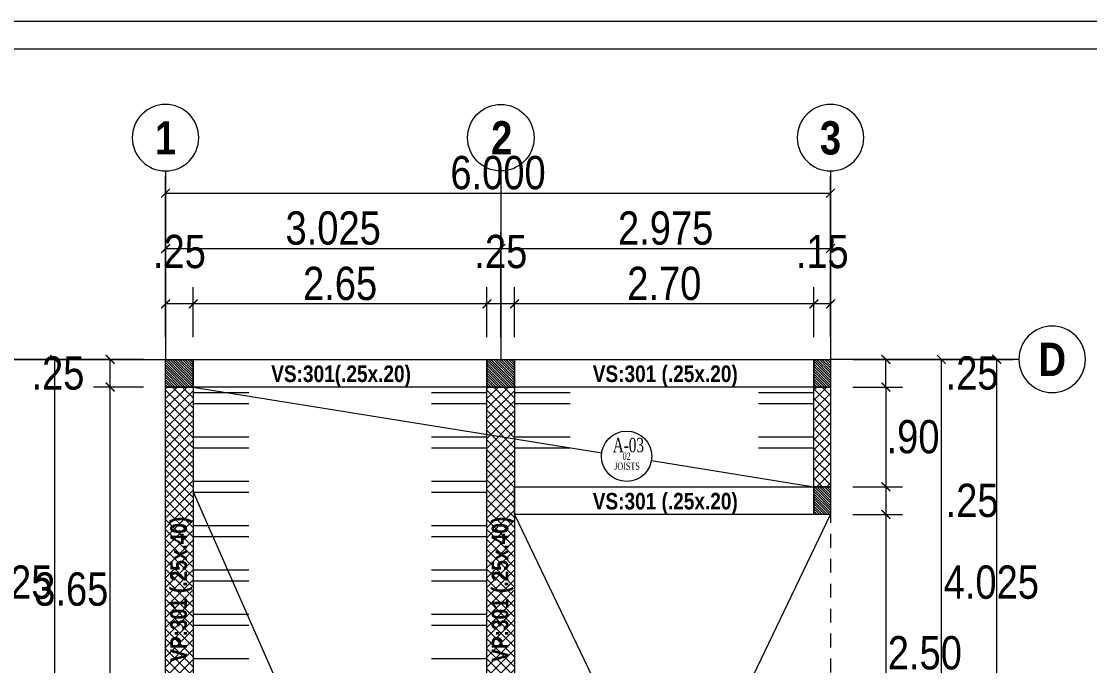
# Model space of a CAD drawing. Header units: millimetres. Extents: x 56 to 215, y 47 to 103.
# Drawn here: x 68.52 to 78.16, y 68.29 to 74.1 of the extents above; entities that cross this region are included whole.
import ezdxf
from ezdxf.enums import TextEntityAlignment as Align

# ---------------------------------------------------------------- set-up
doc = ezdxf.new("R2010")
doc.units = ezdxf.units.MM
doc.linetypes.add('DASHED', pattern=[19.05, 12.7, -6.35])
doc.linetypes.add('DASHED2', pattern=[0.375, 0.25, -0.125])
for name, color, linetype, lineweight in [('E_Columna', 3, 'Continuous', 25), ('E_Tipo de Techado', 6, 'Continuous', 15), ('E_Viga Principal', 52, 'Continuous', 30), ('E_Viga Secundaria', 133, 'Continuous', 20), ('E_Vigueta', 13, 'DASHED', 15), ('G_Complemento', 30, 'Continuous', 20), ('G_Ejes', 253, 'Continuous', 20), ('G_Proyección', 8, 'DASHED2', 15), ('G_Sombreados', 8, 'Continuous', 9), ('G_Texto', 122, 'Continuous', 20)]:
    doc.layers.add(name, color=color, linetype=linetype, lineweight=lineweight)
doc.layers.add('G_Acotación', color=171, linetype='Continuous')
doc.styles.add('Acotacion', font='ARIALN.TTF')
doc.styles.add('CUNSULTOR', font='times.ttf', dxfattribs={"width": 0.7})
doc.styles.add('Eje', font='ARIALNB.TTF', dxfattribs={"height": 0.3})
doc.styles.add('TITULOS', font='ARIALNB.TTF', dxfattribs={"height": 0.3})
doc.dimstyles.new('Lenin_50', dxfattribs={"dimtxt": 0.3, "dimasz": 0.08, "dimexe": 0.15, "dimexo": 0.2, "dimgap": 0.03, "dimtad": 2, "dimtih": 1, "dimtoh": 1, "dimlfac": -1, "dimzin": 4, "dimdsep": 46, "dimtxsty": 'Acotacion', "dimblk": 'ARCHTICK', "dimcen": 0.08, "dimclrd": 256, "dimclre": 256, "dimclrt": 4, "dimazin": 1, "dimtm": 1e-09, "dimtfac": 1, "dimtmove": 2, "dimatfit": 2, "dimfxl": 1, "dimtolj": 1, "dimlwd": 13, "dimlwe": 18, "dimarcsym": 0})
pattern_1 = [(135, (184.970722, -21.310414), (0.0112253202, 0.0112253202), [])]
pattern_2 = [(135, (306.024676, -25.397145), (0.04490128, 0.04490128), []), (45, (306.024676, -25.397145), (0.04490128, -0.04490128), [])]

# ---------------------------------------------------------------- blocks, each defined once
blk = doc.blocks.new('Eri')
blk.add_line((-1.7, 0), (0, 0))
blk.add_circle((-2, 0), 0.3)
at = {"color": 1, "style": 'Eje', "flags": 4}
blk.add_attdef('H', text='', height=0.3, dxfattribs=at).set_placement((-2, 0), align=Align.MIDDLE_CENTER)
blk = doc.blocks.new('_ArchTick')
at = {"color": 0, "linetype": 'ByBlock', "const_width": 0.15}
blk.add_lwpolyline([(-0.5, -0.5), (0.5, 0.5)], dxfattribs=at)
blk = doc.blocks.new('*D543')
at = {"layer": 'Defpoints', "color": 0, "transparency": 16777216}
for p in [(75.8247, 72.5529), (69.8247, 71.0529), (75.8247, 71.0529)]:
    blk.add_point(p, dxfattribs=at)
at = {"layer": 'G_Acotación', "lineweight": 18, "transparency": 16777216}
for p, q in [((69.8247, 71.2529), (69.8247, 72.7029)), ((75.8247, 71.2529), (75.8247, 72.7029))]:
    blk.add_line(p, q, dxfattribs=at)
at = {"layer": 'G_Acotación', "lineweight": 13, "transparency": 16777216}
blk.add_line((69.8247, 72.5529), (75.8247, 72.5529), dxfattribs=at)
at = {"layer": 'G_Acotación', "lineweight": 13, "transparency": 16777216, "xscale": 0.08, "yscale": 0.08, "zscale": 0.08, "rotation": 180}
blk.add_blockref('_ArchTick', (69.8247, 72.5529), dxfattribs=at)
at = {"layer": 'G_Acotación', "lineweight": 13, "transparency": 16777216, "xscale": 0.08, "yscale": 0.08, "zscale": 0.08}
blk.add_blockref('_ArchTick', (75.8247, 72.5529), dxfattribs=at)
at = {"layer": 'G_Acotación', "color": 4, "lineweight": 5, "transparency": 16777216, "insert": (72.8247, 72.736), "char_height": 0.3, "attachment_point": 5, "style": 'Acotacion'}
blk.add_mtext('\\A1;6.000', dxfattribs=at)
blk = doc.blocks.new('*D544')
at = {"layer": 'Defpoints', "color": 0, "transparency": 16777216}
for p in [(75.8247, 72.0529), (72.8497, 71.0529), (75.8247, 71.0529)]:
    blk.add_point(p, dxfattribs=at)
at = {"layer": 'G_Acotación', "lineweight": 18, "transparency": 16777216}
for p, q in [((72.8497, 71.2529), (72.8497, 72.2029)), ((75.8247, 71.2529), (75.8247, 72.2029))]:
    blk.add_line(p, q, dxfattribs=at)
at = {"layer": 'G_Acotación', "lineweight": 13, "transparency": 16777216}
blk.add_line((72.8497, 72.0529), (75.8247, 72.0529), dxfattribs=at)
at = {"layer": 'G_Acotación', "lineweight": 13, "transparency": 16777216, "xscale": 0.08, "yscale": 0.08, "zscale": 0.08, "rotation": 180}
blk.add_blockref('_ArchTick', (72.8497, 72.0529), dxfattribs=at)
at = {"layer": 'G_Acotación', "lineweight": 13, "transparency": 16777216, "xscale": 0.08, "yscale": 0.08, "zscale": 0.08}
blk.add_blockref('_ArchTick', (75.8247, 72.0529), dxfattribs=at)
at = {"layer": 'G_Acotación', "color": 4, "lineweight": 5, "transparency": 16777216, "insert": (74.3372, 72.236), "char_height": 0.3, "attachment_point": 5, "style": 'Acotacion'}
blk.add_mtext('\\A1;2.975', dxfattribs=at)
blk = doc.blocks.new('*D545')
at = {"layer": 'Defpoints', "color": 0, "transparency": 16777216}
for p in [(72.8497, 72.0529), (69.8247, 71.0529), (72.8497, 71.0529)]:
    blk.add_point(p, dxfattribs=at)
at = {"layer": 'G_Acotación', "lineweight": 18, "transparency": 16777216}
for p, q in [((69.8247, 71.2529), (69.8247, 72.2029)), ((72.8497, 71.2529), (72.8497, 72.2029))]:
    blk.add_line(p, q, dxfattribs=at)
at = {"layer": 'G_Acotación', "lineweight": 13, "transparency": 16777216}
blk.add_line((69.8247, 72.0529), (72.8497, 72.0529), dxfattribs=at)
at = {"layer": 'G_Acotación', "lineweight": 13, "transparency": 16777216, "xscale": 0.08, "yscale": 0.08, "zscale": 0.08, "rotation": 180}
blk.add_blockref('_ArchTick', (69.8247, 72.0529), dxfattribs=at)
at = {"layer": 'G_Acotación', "lineweight": 13, "transparency": 16777216, "xscale": 0.08, "yscale": 0.08, "zscale": 0.08}
blk.add_blockref('_ArchTick', (72.8497, 72.0529), dxfattribs=at)
at = {"layer": 'G_Acotación', "color": 4, "lineweight": 5, "transparency": 16777216, "insert": (71.3372, 72.236), "char_height": 0.3, "attachment_point": 5, "style": 'Acotacion'}
blk.add_mtext('\\A1;3.025', dxfattribs=at)
blk = doc.blocks.new('*D549')
at = {"layer": 'Defpoints', "color": 0, "transparency": 16777216}
for p in [(68.3247, 71.0529), (69.8247, 71.0529), (69.8247, 58.5529)]:
    blk.add_point(p, dxfattribs=at)
at = {"layer": 'G_Acotación', "lineweight": 18, "transparency": 16777216}
for p, q in [((69.6247, 71.0529), (68.1747, 71.0529)), ((69.6247, 58.5529), (68.1747, 58.5529))]:
    blk.add_line(p, q, dxfattribs=at)
at = {"layer": 'G_Acotación', "lineweight": 13, "transparency": 16777216}
blk.add_line((68.3247, 58.5529), (68.3247, 71.0529), dxfattribs=at)
at = {"layer": 'G_Acotación', "lineweight": 13, "transparency": 16777216, "xscale": 0.08, "yscale": 0.08, "zscale": 0.08}
for p, rotation in [((68.3247, 71.0529), 90), ((68.3247, 58.5529), 270)]:
    blk.add_blockref('_ArchTick', p, dxfattribs=dict(at, rotation=rotation))
at = {"layer": 'G_Acotación', "color": 4, "lineweight": 5, "transparency": 16777216, "insert": (67.796, 64.8029), "char_height": 0.3, "attachment_point": 5, "style": 'Acotacion'}
blk.add_mtext('\\A1;12.500', dxfattribs=at)
blk = doc.blocks.new('*D552')
at = {"layer": 'Defpoints', "color": 0, "transparency": 16777216}
for p in [(68.8247, 71.0529), (69.8247, 71.0529), (69.8247, 67.0279)]:
    blk.add_point(p, dxfattribs=at)
at = {"layer": 'G_Acotación', "lineweight": 18, "transparency": 16777216}
for p, q in [((69.6247, 71.0529), (68.6747, 71.0529)), ((69.6247, 67.0279), (68.6747, 67.0279))]:
    blk.add_line(p, q, dxfattribs=at)
at = {"layer": 'G_Acotación', "lineweight": 13, "transparency": 16777216}
blk.add_line((68.8247, 67.0279), (68.8247, 71.0529), dxfattribs=at)
at = {"layer": 'G_Acotación', "lineweight": 13, "transparency": 16777216, "xscale": 0.08, "yscale": 0.08, "zscale": 0.08}
for p, rotation in [((68.8247, 71.0529), 90), ((68.8247, 67.0279), 270)]:
    blk.add_blockref('_ArchTick', p, dxfattribs=dict(at, rotation=rotation))
at = {"layer": 'G_Acotación', "color": 4, "lineweight": 5, "transparency": 16777216, "insert": (68.3737, 69.0404), "char_height": 0.3, "attachment_point": 5, "style": 'Acotacion'}
blk.add_mtext('\\A1;4.025', dxfattribs=at)
blk = doc.blocks.new('*D554')
at = {"layer": 'Defpoints', "color": 0, "transparency": 16777216}
for p in [(75.8247, 71.0529), (77.3247, 71.0529), (75.8247, 58.5529)]:
    blk.add_point(p, dxfattribs=at)
at = {"layer": 'G_Acotación', "lineweight": 18, "transparency": 16777216}
for p, q in [((76.0247, 71.0529), (77.4747, 71.0529)), ((76.0247, 58.5529), (77.4747, 58.5529))]:
    blk.add_line(p, q, dxfattribs=at)
at = {"layer": 'G_Acotación', "lineweight": 13, "transparency": 16777216}
blk.add_line((77.3247, 58.5529), (77.3247, 71.0529), dxfattribs=at)
at = {"layer": 'G_Acotación', "lineweight": 13, "transparency": 16777216, "xscale": 0.08, "yscale": 0.08, "zscale": 0.08}
for p, rotation in [((77.3247, 71.0529), 90), ((77.3247, 58.5529), 270)]:
    blk.add_blockref('_ArchTick', p, dxfattribs=dict(at, rotation=rotation))
at = {"layer": 'G_Acotación', "color": 4, "lineweight": 5, "transparency": 16777216, "insert": (77.8534, 64.8029), "char_height": 0.3, "attachment_point": 5, "style": 'Acotacion'}
blk.add_mtext('\\A1;12.500', dxfattribs=at)
blk = doc.blocks.new('*D557')
at = {"layer": 'Defpoints', "color": 0, "transparency": 16777216}
for p in [(75.8247, 71.0529), (76.8247, 71.0529), (75.8247, 67.0279)]:
    blk.add_point(p, dxfattribs=at)
at = {"layer": 'G_Acotación', "lineweight": 18, "transparency": 16777216}
for p, q in [((76.0247, 71.0529), (76.9747, 71.0529)), ((76.0247, 67.0279), (76.9747, 67.0279))]:
    blk.add_line(p, q, dxfattribs=at)
at = {"layer": 'G_Acotación', "lineweight": 13, "transparency": 16777216}
blk.add_line((76.8247, 67.0279), (76.8247, 71.0529), dxfattribs=at)
at = {"layer": 'G_Acotación', "lineweight": 13, "transparency": 16777216, "xscale": 0.08, "yscale": 0.08, "zscale": 0.08}
for p, rotation in [((76.8247, 71.0529), 90), ((76.8247, 67.0279), 270)]:
    blk.add_blockref('_ArchTick', p, dxfattribs=dict(at, rotation=rotation))
at = {"layer": 'G_Acotación', "color": 4, "lineweight": 5, "transparency": 16777216, "insert": (77.2756, 69.0404), "char_height": 0.3, "attachment_point": 5, "style": 'Acotacion'}
blk.add_mtext('\\A1;4.025', dxfattribs=at)
blk = doc.blocks.new('*D559')
at = {"layer": 'Defpoints', "color": 0, "transparency": 16777216}
for p in [(75.6747, 71.5529), (75.6747, 71.0529), (75.8247, 71.0529)]:
    blk.add_point(p, dxfattribs=at)
at = {"layer": 'G_Acotación', "lineweight": 18, "transparency": 16777216}
for p, q in [((75.6747, 71.2529), (75.6747, 71.7029)), ((75.8247, 71.2529), (75.8247, 71.7029))]:
    blk.add_line(p, q, dxfattribs=at)
at = {"layer": 'G_Acotación', "lineweight": 13, "transparency": 16777216}
blk.add_line((75.8247, 71.5529), (75.6747, 71.5529), dxfattribs=at)
at = {"layer": 'G_Acotación', "lineweight": 13, "transparency": 16777216, "xscale": 0.08, "yscale": 0.08, "zscale": 0.08, "rotation": 180}
blk.add_blockref('_ArchTick', (75.6747, 71.5529), dxfattribs=at)
at = {"layer": 'G_Acotación', "lineweight": 13, "transparency": 16777216, "xscale": 0.08, "yscale": 0.08, "zscale": 0.08}
blk.add_blockref('_ArchTick', (75.8247, 71.5529), dxfattribs=at)
at = {"layer": 'G_Acotación', "color": 4, "lineweight": 5, "transparency": 16777216, "insert": (75.7497, 72.0242), "char_height": 0.3, "attachment_point": 5, "style": 'Acotacion'}
blk.add_mtext('\\A1;.15', dxfattribs=at)
blk = doc.blocks.new('*D658')
at = {"layer": 'Defpoints', "color": 0, "transparency": 16777216}
for p in [(72.9747, 71.5529), (72.9747, 71.0529), (75.6747, 71.0529)]:
    blk.add_point(p, dxfattribs=at)
at = {"layer": 'G_Acotación', "lineweight": 18, "transparency": 16777216}
for p, q in [((72.9747, 71.2529), (72.9747, 71.7029)), ((75.6747, 71.2529), (75.6747, 71.7029))]:
    blk.add_line(p, q, dxfattribs=at)
at = {"layer": 'G_Acotación', "lineweight": 13, "transparency": 16777216}
blk.add_line((75.6747, 71.5529), (72.9747, 71.5529), dxfattribs=at)
at = {"layer": 'G_Acotación', "lineweight": 13, "transparency": 16777216, "xscale": 0.08, "yscale": 0.08, "zscale": 0.08, "rotation": 180}
blk.add_blockref('_ArchTick', (72.9747, 71.5529), dxfattribs=at)
at = {"layer": 'G_Acotación', "lineweight": 13, "transparency": 16777216, "xscale": 0.08, "yscale": 0.08, "zscale": 0.08}
blk.add_blockref('_ArchTick', (75.6747, 71.5529), dxfattribs=at)
at = {"layer": 'G_Acotación', "color": 4, "lineweight": 5, "transparency": 16777216, "insert": (74.3247, 71.736), "char_height": 0.3, "attachment_point": 5, "style": 'Acotacion'}
blk.add_mtext('\\A1;2.70', dxfattribs=at)
blk = doc.blocks.new('*D659')
at = {"layer": 'Defpoints', "color": 0, "transparency": 16777216}
for p in [(72.7247, 71.5529), (72.7247, 71.0529), (72.9747, 71.0529)]:
    blk.add_point(p, dxfattribs=at)
at = {"layer": 'G_Acotación', "lineweight": 18, "transparency": 16777216}
for p, q in [((72.7247, 71.2529), (72.7247, 71.7029)), ((72.9747, 71.2529), (72.9747, 71.7029))]:
    blk.add_line(p, q, dxfattribs=at)
at = {"layer": 'G_Acotación', "lineweight": 13, "transparency": 16777216}
blk.add_line((72.9747, 71.5529), (72.7247, 71.5529), dxfattribs=at)
at = {"layer": 'G_Acotación', "lineweight": 13, "transparency": 16777216, "xscale": 0.08, "yscale": 0.08, "zscale": 0.08, "rotation": 180}
blk.add_blockref('_ArchTick', (72.7247, 71.5529), dxfattribs=at)
at = {"layer": 'G_Acotación', "lineweight": 13, "transparency": 16777216, "xscale": 0.08, "yscale": 0.08, "zscale": 0.08}
blk.add_blockref('_ArchTick', (72.9747, 71.5529), dxfattribs=at)
at = {"layer": 'G_Acotación', "color": 4, "lineweight": 5, "transparency": 16777216, "insert": (72.8497, 72.0242), "char_height": 0.3, "attachment_point": 5, "style": 'Acotacion'}
blk.add_mtext('\\A1;.25', dxfattribs=at)
blk = doc.blocks.new('*D560')
at = {"layer": 'Defpoints', "color": 0, "transparency": 16777216}
for p in [(70.0747, 71.5529), (70.0747, 71.0529), (72.7247, 71.0529)]:
    blk.add_point(p, dxfattribs=at)
at = {"layer": 'G_Acotación', "lineweight": 18, "transparency": 16777216}
for p, q in [((70.0747, 71.2529), (70.0747, 71.7029)), ((72.7247, 71.2529), (72.7247, 71.7029))]:
    blk.add_line(p, q, dxfattribs=at)
at = {"layer": 'G_Acotación', "lineweight": 13, "transparency": 16777216}
blk.add_line((72.7247, 71.5529), (70.0747, 71.5529), dxfattribs=at)
at = {"layer": 'G_Acotación', "lineweight": 13, "transparency": 16777216, "xscale": 0.08, "yscale": 0.08, "zscale": 0.08, "rotation": 180}
blk.add_blockref('_ArchTick', (70.0747, 71.5529), dxfattribs=at)
at = {"layer": 'G_Acotación', "lineweight": 13, "transparency": 16777216, "xscale": 0.08, "yscale": 0.08, "zscale": 0.08}
blk.add_blockref('_ArchTick', (72.7247, 71.5529), dxfattribs=at)
at = {"layer": 'G_Acotación', "color": 4, "lineweight": 5, "transparency": 16777216, "insert": (71.3997, 71.736), "char_height": 0.3, "attachment_point": 5, "style": 'Acotacion'}
blk.add_mtext('\\A1;2.65', dxfattribs=at)
blk = doc.blocks.new('*D561')
at = {"layer": 'Defpoints', "color": 0, "transparency": 16777216}
for p in [(69.8247, 71.5529), (69.8247, 71.0529), (70.0747, 71.0529)]:
    blk.add_point(p, dxfattribs=at)
at = {"layer": 'G_Acotación', "lineweight": 18, "transparency": 16777216}
for p, q in [((69.8247, 71.2529), (69.8247, 71.7029)), ((70.0747, 71.2529), (70.0747, 71.7029))]:
    blk.add_line(p, q, dxfattribs=at)
at = {"layer": 'G_Acotación', "lineweight": 13, "transparency": 16777216}
blk.add_line((70.0747, 71.5529), (69.8247, 71.5529), dxfattribs=at)
at = {"layer": 'G_Acotación', "lineweight": 13, "transparency": 16777216, "xscale": 0.08, "yscale": 0.08, "zscale": 0.08, "rotation": 180}
blk.add_blockref('_ArchTick', (69.8247, 71.5529), dxfattribs=at)
at = {"layer": 'G_Acotación', "lineweight": 13, "transparency": 16777216, "xscale": 0.08, "yscale": 0.08, "zscale": 0.08}
blk.add_blockref('_ArchTick', (70.0747, 71.5529), dxfattribs=at)
at = {"layer": 'G_Acotación', "color": 4, "lineweight": 5, "transparency": 16777216, "insert": (69.9497, 72.0242), "char_height": 0.3, "attachment_point": 5, "style": 'Acotacion'}
blk.add_mtext('\\A1;.25', dxfattribs=at)
blk = doc.blocks.new('*D572')
at = {"layer": 'Defpoints', "color": 0, "transparency": 16777216}
for p in [(75.8247, 71.0529), (76.3247, 71.0529), (75.8247, 70.8029)]:
    blk.add_point(p, dxfattribs=at)
at = {"layer": 'G_Acotación', "lineweight": 18, "transparency": 16777216}
for p, q in [((76.0247, 71.0529), (76.4747, 71.0529)), ((76.0247, 70.8029), (76.4747, 70.8029))]:
    blk.add_line(p, q, dxfattribs=at)
at = {"layer": 'G_Acotación', "lineweight": 13, "transparency": 16777216}
blk.add_line((76.3247, 70.8029), (76.3247, 71.0529), dxfattribs=at)
at = {"layer": 'G_Acotación', "lineweight": 13, "transparency": 16777216, "xscale": 0.08, "yscale": 0.08, "zscale": 0.08}
for p, rotation in [((76.3247, 71.0529), 90), ((76.3247, 70.8029), 270)]:
    blk.add_blockref('_ArchTick', p, dxfattribs=dict(at, rotation=rotation))
at = {"layer": 'G_Acotación', "color": 4, "lineweight": 5, "transparency": 16777216, "insert": (77.1024, 70.9279), "char_height": 0.3, "attachment_point": 5, "style": 'Acotacion'}
blk.add_mtext('\\A1;.25', dxfattribs=at)
blk = doc.blocks.new('*D573')
at = {"layer": 'Defpoints', "color": 0, "transparency": 16777216}
for p in [(75.8247, 70.8029), (75.8247, 69.9029), (76.3247, 69.9029)]:
    blk.add_point(p, dxfattribs=at)
at = {"layer": 'G_Acotación', "lineweight": 18, "transparency": 16777216}
for p, q in [((76.0247, 70.8029), (76.4747, 70.8029)), ((76.0247, 69.9029), (76.4747, 69.9029))]:
    blk.add_line(p, q, dxfattribs=at)
at = {"layer": 'G_Acotación', "lineweight": 13, "transparency": 16777216}
blk.add_line((76.3247, 70.8029), (76.3247, 69.9029), dxfattribs=at)
at = {"layer": 'G_Acotación', "lineweight": 13, "transparency": 16777216, "xscale": 0.08, "yscale": 0.08, "zscale": 0.08}
for p, rotation in [((76.3247, 70.8029), 90), ((76.3247, 69.9029), 270)]:
    blk.add_blockref('_ArchTick', p, dxfattribs=dict(at, rotation=rotation))
at = {"layer": 'G_Acotación', "color": 4, "lineweight": 5, "transparency": 16777216, "insert": (76.5692, 70.3529), "char_height": 0.3, "attachment_point": 5, "style": 'Acotacion'}
blk.add_mtext('\\A1;.90', dxfattribs=at)
blk = doc.blocks.new('*D660')
at = {"layer": 'Defpoints', "color": 0, "transparency": 16777216}
for p in [(75.8247, 69.9029), (75.8247, 69.6529), (76.3247, 69.6529)]:
    blk.add_point(p, dxfattribs=at)
at = {"layer": 'G_Acotación', "lineweight": 18, "transparency": 16777216}
for p, q in [((76.0247, 69.9029), (76.4747, 69.9029)), ((76.0247, 69.6529), (76.4747, 69.6529))]:
    blk.add_line(p, q, dxfattribs=at)
at = {"layer": 'G_Acotación', "lineweight": 13, "transparency": 16777216}
blk.add_line((76.3247, 69.9029), (76.3247, 69.6529), dxfattribs=at)
at = {"layer": 'G_Acotación', "lineweight": 13, "transparency": 16777216, "xscale": 0.08, "yscale": 0.08, "zscale": 0.08}
for p, rotation in [((76.3247, 69.9029), 90), ((76.3247, 69.6529), 270)]:
    blk.add_blockref('_ArchTick', p, dxfattribs=dict(at, rotation=rotation))
at = {"layer": 'G_Acotación', "color": 4, "lineweight": 5, "transparency": 16777216, "insert": (77.1024, 69.7779), "char_height": 0.3, "attachment_point": 5, "style": 'Acotacion'}
blk.add_mtext('\\A1;.25', dxfattribs=at)
blk = doc.blocks.new('*D661')
at = {"layer": 'Defpoints', "color": 0, "transparency": 16777216}
for p in [(75.8247, 69.6529), (75.8247, 67.1529), (76.3247, 67.1529)]:
    blk.add_point(p, dxfattribs=at)
at = {"layer": 'G_Acotación', "lineweight": 18, "transparency": 16777216}
for p, q in [((76.0247, 69.6529), (76.4747, 69.6529)), ((76.0247, 67.1529), (76.4747, 67.1529))]:
    blk.add_line(p, q, dxfattribs=at)
at = {"layer": 'G_Acotación', "lineweight": 13, "transparency": 16777216}
blk.add_line((76.3247, 69.6529), (76.3247, 67.1529), dxfattribs=at)
at = {"layer": 'G_Acotación', "lineweight": 13, "transparency": 16777216, "xscale": 0.08, "yscale": 0.08, "zscale": 0.08}
for p, rotation in [((76.3247, 69.6529), 90), ((76.3247, 67.1529), 270)]:
    blk.add_blockref('_ArchTick', p, dxfattribs=dict(at, rotation=rotation))
at = {"layer": 'G_Acotación', "color": 4, "lineweight": 5, "transparency": 16777216, "insert": (76.6759, 68.4029), "char_height": 0.3, "attachment_point": 5, "style": 'Acotacion'}
blk.add_mtext('\\A1;2.50', dxfattribs=at)
blk = doc.blocks.new('*D639')
at = {"layer": 'Defpoints', "color": 0, "transparency": 16777216}
for p in [(69.3247, 70.8029), (69.8247, 70.8029), (69.8247, 67.1529)]:
    blk.add_point(p, dxfattribs=at)
at = {"layer": 'G_Acotación', "lineweight": 18, "transparency": 16777216}
for p, q in [((69.6247, 70.8029), (69.1747, 70.8029)), ((69.6247, 67.1529), (69.1747, 67.1529))]:
    blk.add_line(p, q, dxfattribs=at)
at = {"layer": 'G_Acotación', "lineweight": 13, "transparency": 16777216}
blk.add_line((69.3247, 67.1529), (69.3247, 70.8029), dxfattribs=at)
at = {"layer": 'G_Acotación', "lineweight": 13, "transparency": 16777216, "xscale": 0.08, "yscale": 0.08, "zscale": 0.08}
for p, rotation in [((69.3247, 70.8029), 90), ((69.3247, 67.1529), 270)]:
    blk.add_blockref('_ArchTick', p, dxfattribs=dict(at, rotation=rotation))
at = {"layer": 'G_Acotación', "color": 4, "lineweight": 5, "transparency": 16777216, "insert": (68.9742, 68.9779), "char_height": 0.3, "attachment_point": 5, "style": 'Acotacion'}
blk.add_mtext('\\A1;3.65', dxfattribs=at)
blk = doc.blocks.new('*D640')
at = {"layer": 'Defpoints', "color": 0, "transparency": 16777216}
for p in [(69.3247, 71.0529), (69.8247, 71.0529), (69.8247, 70.8029)]:
    blk.add_point(p, dxfattribs=at)
at = {"layer": 'G_Acotación', "lineweight": 18, "transparency": 16777216}
for p, q in [((69.6247, 71.0529), (69.1747, 71.0529)), ((69.6247, 70.8029), (69.1747, 70.8029))]:
    blk.add_line(p, q, dxfattribs=at)
at = {"layer": 'G_Acotación', "lineweight": 13, "transparency": 16777216}
blk.add_line((69.3247, 70.8029), (69.3247, 71.0529), dxfattribs=at)
at = {"layer": 'G_Acotación', "lineweight": 13, "transparency": 16777216, "xscale": 0.08, "yscale": 0.08, "zscale": 0.08}
for p, rotation in [((69.3247, 71.0529), 90), ((69.3247, 70.8029), 270)]:
    blk.add_blockref('_ArchTick', p, dxfattribs=dict(at, rotation=rotation))
at = {"layer": 'G_Acotación', "color": 4, "lineweight": 5, "transparency": 16777216, "insert": (68.8533, 70.9279), "char_height": 0.3, "attachment_point": 5, "style": 'Acotacion'}
blk.add_mtext('\\A1;.25', dxfattribs=at)

msp = doc.modelspace()

# ---------------------------------------------------------------- hatches: boundary and pattern name
at = {"layer": 'E_Columna', "lineweight": 5}
h = msp.add_hatch(dxfattribs=at)
h.set_pattern_fill('LINE', color=256, scale=0.005, angle=45, style=0)
h.set_pattern_definition(pattern_1)
h.paths.add_polyline_path([(70.0747, 70.8029), (69.8247, 70.8029), (69.8247, 71.0529), (70.0747, 71.0529)])
h = msp.add_hatch(dxfattribs=at)
h.set_pattern_fill('LINE', color=256, scale=0.005, angle=45, style=0)
h.set_pattern_definition(pattern_1)
h.paths.add_polyline_path([(72.9747, 70.8029), (72.7247, 70.8029), (72.7247, 71.0529), (72.9747, 71.0529)])
h = msp.add_hatch(dxfattribs=at)
h.set_pattern_fill('LINE', color=256, scale=0.005, angle=45, style=0)
h.set_pattern_definition(pattern_1)
h.paths.add_polyline_path([(75.8247, 70.8029), (75.6747, 70.8029), (75.6747, 71.0529), (75.8247, 71.0529)])
h = msp.add_hatch(dxfattribs=at)
h.set_pattern_fill('LINE', color=256, scale=0.005, angle=45, style=0)
h.set_pattern_definition([(135, (184.970722, -22.460414), (0.0112253202, 0.0112253202), [])])
h.paths.add_polyline_path([(75.8247, 69.6529), (75.6747, 69.6529), (75.6747, 69.9029), (75.8247, 69.9029)])
at = {"layer": 'G_Sombreados', "lineweight": 5}
h = msp.add_hatch(dxfattribs=at)
h.set_pattern_fill('NET', color=256, scale=0.02, angle=45, style=0)
h.set_pattern_definition([(135, (303.124676, -25.397145), (0.04490128, 0.04490128), []), (45, (303.124676, -25.397145), (0.04490128, -0.04490128), [])])
h.paths.add_polyline_path([(70.0747, 67.1529), (69.8247, 67.1529), (69.8247, 70.8029), (70.0747, 70.8029)])
h = msp.add_hatch(dxfattribs=at)
h.set_pattern_fill('NET', color=256, scale=0.02, angle=45, style=0)
h.set_pattern_definition(pattern_2)
h.paths.add_polyline_path([(72.9747, 67.1529), (72.7247, 67.1529), (72.7247, 70.8029), (72.9747, 70.8029)])
h = msp.add_hatch(dxfattribs=at)
h.set_pattern_fill('NET', color=256, scale=0.02, angle=45, style=0)
h.set_pattern_definition(pattern_2)
h.paths.add_polyline_path([(75.8247, 69.9029), (75.6747, 69.9029), (75.6747, 70.8029), (75.8247, 70.8029)])

# ---------------------------------------------------------------- linework, layer by layer
at = {"lineweight": 5}
for points in [[(97.6255, 46.547), (97.6255, 74.1029), (56.5755, 74.1029), (56.5755, 46.547)], [(97.3755, 46.797), (97.3755, 73.8529), (56.8255, 73.8529), (56.8255, 46.797)]]:
    msp.add_lwpolyline(points, close=True, dxfattribs=at)
at = {"layer": 'E_Columna', "lineweight": 5}
for points in [[(70.0747, 70.8029), (69.8247, 70.8029), (69.8247, 71.0529), (70.0747, 71.0529)], [(72.9747, 70.8029), (72.7247, 70.8029), (72.7247, 71.0529), (72.9747, 71.0529)], [(75.8247, 70.8029), (75.6747, 70.8029), (75.6747, 71.0529), (75.8247, 71.0529)], [(75.8247, 69.6529), (75.6747, 69.6529), (75.6747, 69.9029), (75.8247, 69.9029)]]:
    msp.add_lwpolyline(points, close=True, dxfattribs=at)
at = {"layer": 'E_Tipo de Techado', "color": 6, "lineweight": 5}
for p, q in [((70.0747, 70.8029), (73.7601, 70.2106)), ((74.2085, 70.1385), (75.6747, 69.9029)), ((70.9092, 67.9669), (70.077, 69.8529))]:
    msp.add_line(p, q, dxfattribs=at)
msp.add_circle((73.9849, 70.1784), 0.2271, dxfattribs=at)
at = {"layer": 'E_Viga Principal', "lineweight": 5}
for points in [[(70.0747, 67.1529), (69.8247, 67.1529), (69.8247, 70.8029), (70.0747, 70.8029)], [(72.9747, 67.1529), (72.7247, 67.1529), (72.7247, 70.8029), (72.9747, 70.8029)], [(75.8247, 69.9029), (75.6747, 69.9029), (75.6747, 70.8029), (75.8247, 70.8029)]]:
    msp.add_lwpolyline(points, close=True, dxfattribs=at)
at = {"layer": 'E_Viga Secundaria', "lineweight": 5}
for points in [[(72.7247, 70.8029), (70.0747, 70.8029), (70.0747, 71.0529), (72.7247, 71.0529)], [(75.6747, 70.8029), (72.9747, 70.8029), (72.9747, 71.0529), (75.6747, 71.0529)], [(75.6747, 69.6529), (72.9747, 69.6529), (72.9747, 69.9029), (75.6747, 69.9029)]]:
    msp.add_lwpolyline(points, close=True, dxfattribs=at)
at = {"layer": 'E_Vigueta', "lineweight": 5}
for p, q in [((70.077, 70.7529), (70.577, 70.7529)), ((72.2247, 70.7529), (72.7247, 70.7529)), ((72.9747, 70.7529), (73.4747, 70.7529)), ((75.1747, 70.7529), (75.6747, 70.7529)), ((70.077, 70.6529), (70.577, 70.6529)), ((72.2247, 70.6529), (72.7247, 70.6529)), ((72.9747, 70.6529), (73.4747, 70.6529)), ((75.1747, 70.6529), (75.6747, 70.6529)), ((70.077, 70.3529), (70.577, 70.3529)), ((72.2247, 70.3529), (72.7247, 70.3529)), ((72.9747, 70.3529), (73.4747, 70.3529)), ((75.1747, 70.3529), (75.6747, 70.3529)), ((70.077, 70.2529), (70.577, 70.2529)), ((72.2247, 70.2529), (72.7247, 70.2529)), ((72.9747, 70.2529), (73.4747, 70.2529)), ((75.1747, 70.2529), (75.6747, 70.2529)), ((70.077, 69.9529), (70.577, 69.9529)), ((72.2247, 69.9529), (72.7247, 69.9529)), ((70.077, 69.8529), (70.577, 69.8529)), ((72.2247, 69.8529), (72.7247, 69.8529)), ((70.077, 69.5529), (70.577, 69.5529)), ((72.2247, 69.5529), (72.7247, 69.5529)), ((70.077, 69.4529), (70.577, 69.4529)), ((72.2247, 69.4529), (72.7247, 69.4529)), ((70.077, 69.1529), (70.577, 69.1529)), ((72.2247, 69.1529), (72.7247, 69.1529)), ((70.077, 69.0529), (70.577, 69.0529)), ((72.2247, 69.0529), (72.7247, 69.0529)), ((70.077, 68.7529), (70.577, 68.7529)), ((72.2247, 68.7529), (72.7247, 68.7529)), ((70.077, 68.6529), (70.577, 68.6529)), ((72.2247, 68.6529), (72.7247, 68.6529)), ((70.077, 68.3529), (70.577, 68.3529)), ((72.2247, 68.3529), (72.7247, 68.3529))]:
    msp.add_line(p, q, dxfattribs=at)
at = {"layer": 'G_Complemento', "lineweight": 5}
msp.add_lwpolyline([(72.9747, 69.6529), (75.8247, 63.7029), (72.9747, 63.7029), (75.8247, 69.6529)], dxfattribs=at)
at = {"layer": 'G_Proyección', "lineweight": 5, "ltscale": 0.5}
msp.add_lwpolyline([(75.8247, 71.0529), (75.8247, 71.0529), (75.8247, 58.2529, -0.414214), (75.3247, 57.7529), (70.3247, 57.7529, -0.414214), (69.8247, 58.2529), (69.8247, 71.0529), (69.8247, 71.0529), (75.8247, 71.0529), (75.8247, 71.0529)], format="xyb", close=True, dxfattribs=at)

# ---------------------------------------------------------------- block references
at = {"layer": 'G_Ejes', "lineweight": 5}
ref = msp.add_blockref('Eri', (69.8247, 71.0529), dxfattribs=dict(at, xscale=-1, rotation=90))
ref.add_attrib('H', '1', dxfattribs={"layer": '0', "color": 1, "height": 0.3, "style": 'Eje', "flags": 4}).set_placement((69.8247, 73.0518), align=Align.MIDDLE_CENTER)
ref = msp.add_blockref('Eri', (72.8497, 71.0529), dxfattribs=dict(at, rotation=270))
ref.add_attrib('H', '2', dxfattribs={"layer": '0', "color": 1, "height": 0.3, "style": 'Eje', "flags": 4}).set_placement((72.8583, 73.0518), align=Align.MIDDLE_CENTER)
ref = msp.add_blockref('Eri', (75.8247, 71.0529), dxfattribs=dict(at, xscale=-1, rotation=90))
ref.add_attrib('H', '3', dxfattribs={"layer": '0', "color": 1, "height": 0.3, "style": 'Eje', "flags": 4}).set_placement((75.8247, 73.0518), align=Align.MIDDLE_CENTER)
ref = msp.add_blockref('Eri', (69.8247, 71.0529), dxfattribs=at)
ref.add_attrib('H', 'D', dxfattribs={"layer": '0', "color": 1, "height": 0.3, "style": 'Eje', "flags": 4}).set_placement((67.8159, 71.0529), align=Align.MIDDLE_CENTER)
ref = msp.add_blockref('Eri', (75.8247, 71.0529), dxfattribs=dict(at, xscale=-1))
ref.add_attrib('H', 'D', dxfattribs={"layer": '0', "color": 1, "height": 0.3, "style": 'Eje', "flags": 4}).set_placement((77.8261, 71.0529), align=Align.MIDDLE_CENTER)

# ---------------------------------------------------------------- texts
at = {"layer": 'G_Texto', "lineweight": 5, "style": 'TITULOS'}
for s, p in [('VS:301(.25x.20)', (71.4086, 70.8029)), ('VS:301 (.25x.20)', (74.3336, 70.8029)), ('VS:301 (.25x.20)', (74.3336, 69.6529))]:
    msp.add_text(s, height=0.15, dxfattribs=at).set_placement(p, align=Align.BOTTOM_CENTER)
at = {"layer": 'G_Texto', "color": 7, "lineweight": 5, "style": 'CUNSULTOR', "width": 0.7}
for s, height, p in [('A-03', 0.12978, (74.001, 70.279)), ('02', 0.06489, (73.9861, 70.1784)), ('JOISTS', 0.06489, (73.9887, 70.0885))]:
    msp.add_text(s, height=height, dxfattribs=at).set_placement(p, align=Align.MIDDLE_CENTER)
at = {"layer": 'G_Texto', "lineweight": 5, "style": 'TITULOS'}
for p in [(70.0625, 68.9779), (72.9625, 68.9779)]:
    msp.add_text('VP:301 (.25x.40)', height=0.15, rotation=90, dxfattribs=at).set_placement(p, align=Align.BOTTOM_CENTER)

# ---------------------------------------------------------------- dimensions: what is measured, and where the dimension line sits
at = {"layer": 'G_Acotación', "lineweight": 5}
for base, p1, p2, angle, override, picture, middle in [((75.8247, 72.5529), (69.8247, 71.0529), (75.8247, 71.0529), 180, {"dimdec": 3, "dimfxl": 0.06}, '*D543', (72.8247, 72.736)), ((72.8497, 72.0529), (69.8247, 71.0529), (72.8497, 71.0529), 180, {"dimdec": 3, "dimfxl": 0.06}, '*D545', (71.3372, 72.236)), ((75.8247, 72.0529), (72.8497, 71.0529), (75.8247, 71.0529), 180, {"dimdec": 3, "dimfxl": 0.06}, '*D544', (74.3372, 72.236)), ((69.8247, 71.5529), (70.0747, 71.0529), (69.8247, 71.0529), 180, {"dimfxl": 0.06}, '*D561', (69.9497, 72.0242)), ((72.7247, 71.5529), (72.9747, 71.0529), (72.7247, 71.0529), 180, {"dimfxl": 0.06}, '*D659', (72.8497, 72.0242)), ((75.6747, 71.5529), (75.8247, 71.0529), (75.6747, 71.0529), 180, {"dimfxl": 0.06}, '*D559', (75.7497, 72.0242)), ((70.0747, 71.5529), (72.7247, 71.0529), (70.0747, 71.0529), 180, {"dimfxl": 0.06}, '*D560', (71.3997, 71.736)), ((72.9747, 71.5529), (75.6747, 71.0529), (72.9747, 71.0529), 180, {"dimfxl": 0.06}, '*D658', (74.3247, 71.736)), ((68.3247, 71.0529), (69.8247, 58.5529), (69.8247, 71.0529), 90, {"dimdec": 3, "dimfxl": 0.06}, '*D549', (67.796, 64.8029)), ((68.8247, 71.0529), (69.8247, 67.0279), (69.8247, 71.0529), 90, {"dimdec": 3, "dimfxl": 0.06}, '*D552', (68.3737, 69.0404)), ((69.3247, 71.0529), (69.8247, 70.8029), (69.8247, 71.0529), 90, {"dimfxl": 0.06}, '*D640', (68.8533, 70.9279)), ((76.3247, 71.0529), (75.8247, 70.8029), (75.8247, 71.0529), 90, {"dimfxl": 0.06}, '*D572', (77.1024, 70.9279)), ((77.3247, 71.0529), (75.8247, 58.5529), (75.8247, 71.0529), 90, {"dimdec": 3, "dimfxl": 0.06}, '*D554', (77.8534, 64.8029)), ((76.8247, 71.0529), (75.8247, 67.0279), (75.8247, 71.0529), 90, {"dimdec": 3, "dimfxl": 0.06}, '*D557', (77.2756, 69.0404)), ((69.3247, 70.8029), (69.8247, 67.1529), (69.8247, 70.8029), 90, {"dimfxl": 0.06}, '*D639', (68.9742, 68.9779)), ((76.3247, 69.9029), (75.8247, 70.8029), (75.8247, 69.9029), 90, {"dimfxl": 0.06}, '*D573', (76.5692, 70.3529)), ((76.3247, 69.6529), (75.8247, 69.9029), (75.8247, 69.6529), 90, {"dimfxl": 0.06}, '*D660', (77.1024, 69.7779)), ((76.3247, 67.1529), (75.8247, 69.6529), (75.8247, 67.1529), 90, {"dimfxl": 0.06}, '*D661', (76.6759, 68.4029))]:
    dim = msp.add_linear_dim(base=base, p1=p1, p2=p2, angle=angle, dimstyle='Lenin_50', override=override, dxfattribs=at)
    dim.commit()
    dim.dimension.update_dxf_attribs({"geometry": picture, "text_midpoint": middle})

doc.saveas('drawing.dxf')
